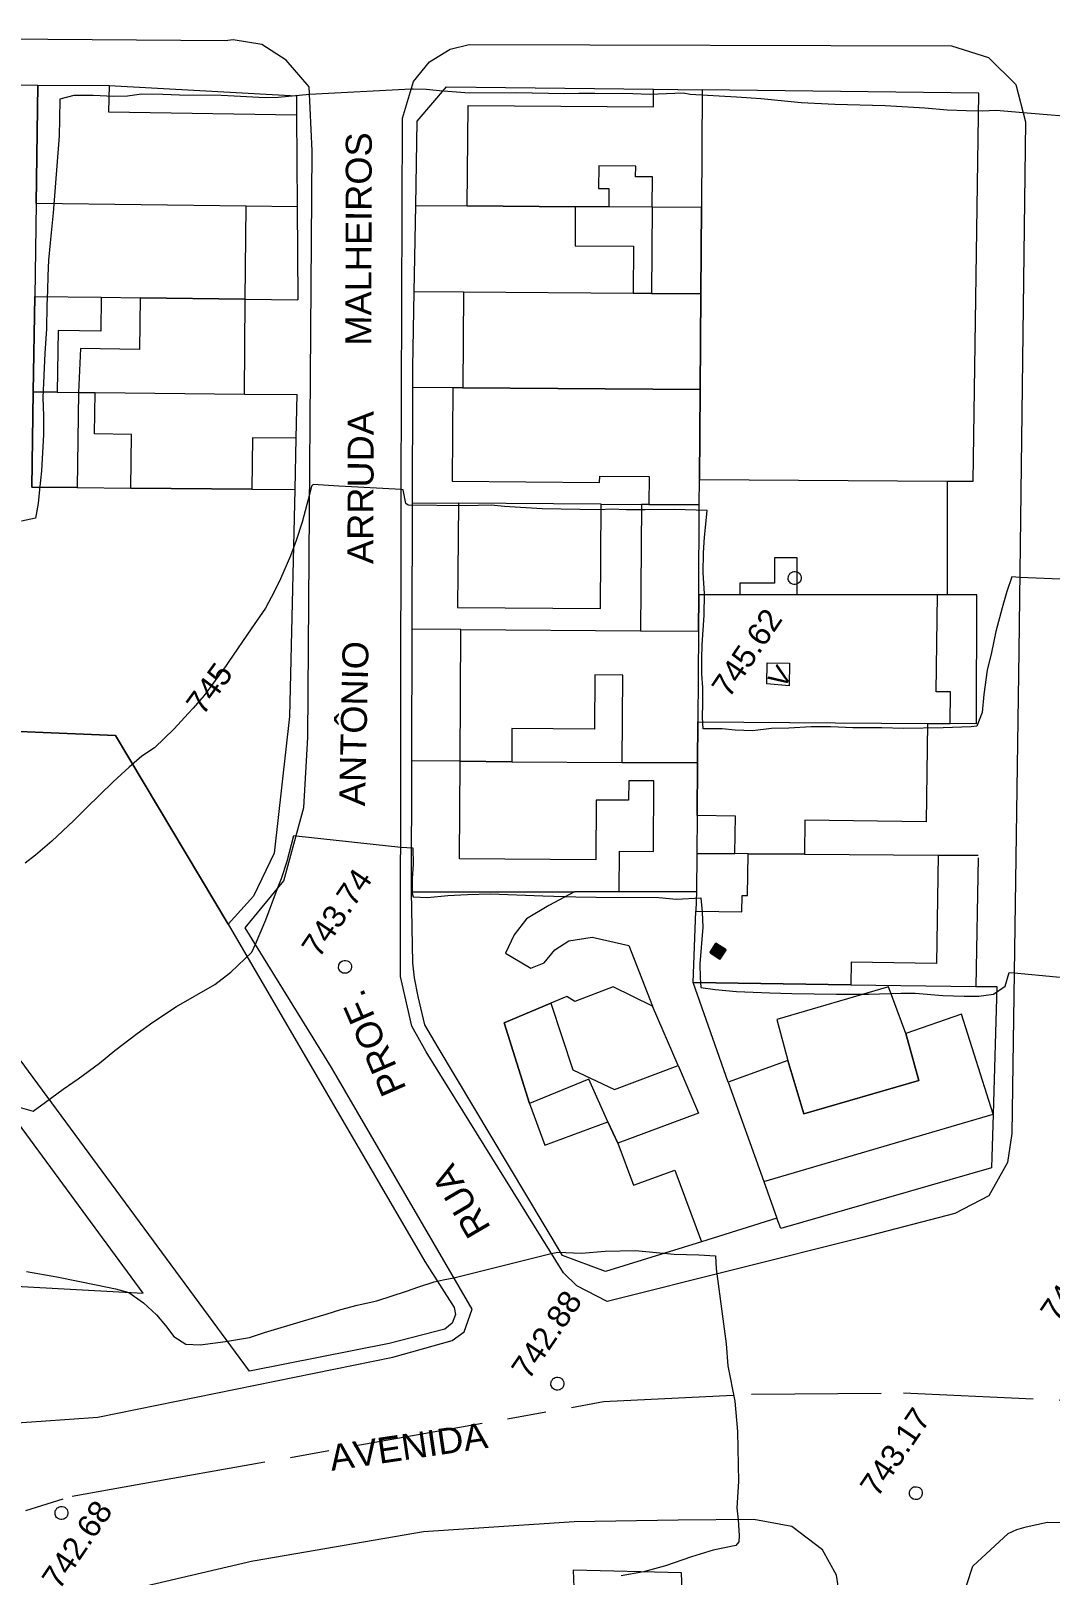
# Model space of a CAD drawing. Header units: metres. Extents: x 325024 to 7190115, y 7391967 to 10157759.
# Drawn here: x 325644.4 to 325723, y 7393134.6 to 7393253.7 of the extents above; entities that cross this region are included whole.
import ezdxf
from ezdxf.enums import TextEntityAlignment as Align

# ---------------------------------------------------------------- set-up
doc = ezdxf.new("R2010")
doc.units = ezdxf.units.M
doc.linetypes.add('T09', pattern=[17, 10, -2, 3, -2])
doc.layers.get('0').update_dxf_attribs({"lineweight": 18})
for name, color, linetype, lineweight in [('100_SIST_VIARIO_MEIO_FIO', 1, 'Continuous', 18), ('160_P_SIMP_ASF_TOP', 7, 'Continuous', 18), ('168_P_SIMP_PARALE_TOP', 7, 'Continuous', 18), ('206_MURO_E_MURO_ARRIMO', 7, 'Continuous', 18), ('214_PROJ_BEIRAL_EDIF', 10, 'Continuous', 18), ('508_LM_SETOR_FISCAL', 136, 'T09', 18), ('600_CURVA_MESTRA', 14, 'Continuous', 18), ('602_CURVA_MESTRA_TOP', 24, 'Continuous', 18), ('604_CURVA_INTERM', 7, 'Continuous', 18), ('606_PTO_COTADO', 7, 'Continuous', 18), ('608_PTO_COTADO_INTERVIA', 1, 'Continuous', 18), ('624_SEGM_CURVA_MESTRA', 14, 'Continuous', 18), ('908_DADOS_VARIAVEIS', 7, 'Continuous', 13)]:
    doc.layers.add(name, color=color, linetype=linetype, lineweight=lineweight)
doc.styles.add('Style-Arial', font='arial.ttf', dxfattribs={"height": 1.75})

# ---------------------------------------------------------------- blocks, each defined once
blk = doc.blocks.new('SP09')
at = {"color": 0, "linetype": 'Continuous'}
blk.add_lwpolyline([(-0.03, -0.51), (-0.14, -0.49), (-0.24, -0.46), (-0.31, -0.42), (-0.35, -0.39), (-0.42, -0.31), (-0.47, -0.24), (-0.51, -0.15), (-0.52, -0.09), (-0.52, 0.03), (-0.51, 0.11), (-0.48, 0.2), (-0.44, 0.27), (-0.4, 0.33), (-0.32, 0.39), (-0.23, 0.44), (-0.15, 0.48), (-0.1, 0.48), (-0.03, 0.48), (0.08, 0.48), (0.19, 0.44), (0.27, 0.4), (0.35, 0.32), (0.41, 0.23), (0.46, 0.11), (0.48, 0.03), (0.48, -0.03), (0.47, -0.08), (0.44, -0.21), (0.38, -0.3), (0.31, -0.38), (0.23, -0.44), (0.1, -0.49), (0.02, -0.51)], close=True, dxfattribs=at)
blk = doc.blocks.new('SP10')
at = {"color": 0, "linetype": 'Continuous'}
blk.add_lwpolyline([(-0.03, -0.51), (-0.14, -0.49), (-0.24, -0.46), (-0.31, -0.42), (-0.35, -0.39), (-0.42, -0.31), (-0.47, -0.24), (-0.51, -0.15), (-0.52, -0.09), (-0.52, 0.03), (-0.51, 0.11), (-0.48, 0.2), (-0.44, 0.27), (-0.4, 0.33), (-0.32, 0.39), (-0.23, 0.44), (-0.15, 0.48), (-0.1, 0.48), (-0.03, 0.48), (0.08, 0.48), (0.19, 0.44), (0.27, 0.4), (0.35, 0.32), (0.41, 0.23), (0.46, 0.11), (0.48, 0.03), (0.48, -0.03), (0.47, -0.08), (0.44, -0.21), (0.38, -0.3), (0.31, -0.38), (0.23, -0.44), (0.1, -0.49), (0.02, -0.51)], close=True, dxfattribs=at)

msp = doc.modelspace()

# ---------------------------------------------------------------- hatches: boundary and pattern name
at = {"layer": '908_DADOS_VARIAVEIS', "lineweight": 0}
msp.add_hatch(color=256, dxfattribs=at).paths.add_polyline_path([(325697.22, 7393183.309), (325696.765, 7393182.62), (325697.512, 7393182.126), (325697.967, 7393182.815)])

# ---------------------------------------------------------------- linework, layer by layer
at = {"layer": '100_SIST_VIARIO_MEIO_FIO'}
for points in [[(325659.379, 7393252.938), (325628.645, 7393253.164), (325601.712, 7393253.647), (325583.76, 7393253.452), (325549.178, 7393253.705), (325545.215, 7393252.635), (325541.674, 7393249.902), (325540.308, 7393248.12), (325539.412, 7393246.252), (325538.646, 7393241.716), (325538.997, 7393239.514), (325539.882, 7393237.446), (325572.405, 7393194.648)], [(325645.206, 7393146.474), (325649.568, 7393146.772), (325672.318, 7393151.402), (325676.883, 7393152.704), (325677.816, 7393153.352), (325678.425, 7393155.105), (325667.576, 7393173.751), (325660.938, 7393184.533), (325663.917, 7393188.148), (325665.463, 7393193.809), (325665.768, 7393199.203), (325666.107, 7393244.457), (325665.87, 7393249.385), (325664.097, 7393251.443), (325662.22, 7393252.654), (325660.014, 7393253.01), (325659.379, 7393252.938)], [(325572.405, 7393194.648), (325579.476, 7393185.343), (325595.511, 7393165.132), (325602.238, 7393159.619), (325609.325, 7393155.042), (325616.134, 7393151.65), (325626.243, 7393147.931), (325631.609, 7393146.619), (325638.419, 7393146.011), (325645.206, 7393146.474)], [(325706.454, 7393105.946), (325706.785, 7393132.744), (325706.497, 7393134.588), (325705.423, 7393136.552), (325703.065, 7393138.359), (325700.14, 7393138.885), (325694.31, 7393138.826), (325686.293, 7393138.701), (325674.673, 7393137.943), (325661.692, 7393135.712), (325661.528, 7393135.674)], [(325715.668, 7393099.849), (325716.104, 7393132.463), (325717.026, 7393135.29), (325719.734, 7393137.81), (325720.42, 7393138.11), (325721.138, 7393138.334)], [(325721.138, 7393138.334), (325722.76, 7393138.683), (325763.583, 7393137.9), (325819.353, 7393137.165), (325821.329, 7393136.131), (325822.638, 7393134.326), (325822.873, 7393133.615), (325822.138, 7393081.705)], [(325661.528, 7393135.674), (325647.346, 7393132.348), (325600.084, 7393119.474), (325598.582, 7393118.312)]]:
    msp.add_lwpolyline(points, dxfattribs=at)
msp.add_lwpolyline([(325673.061, 7393246.966), (325673.908, 7393249.802), (325675.142, 7393251.31), (325676.738, 7393252.294), (325678.191, 7393252.647), (325715.38, 7393252.542), (325718.215, 7393251.65), (325720.325, 7393249.558), (325721.072, 7393246.69), (325720.563, 7393205.851), (325720.018, 7393168.651), (325719.677, 7393166.429), (325718.248, 7393163.854), (325715.625, 7393162.482), (325708.519, 7393160.646), (325688.841, 7393155.709), (325686.486, 7393156.901), (325685.465, 7393157.901), (325674.876, 7393174.965), (325673.786, 7393176.937), (325672.907, 7393180.781), (325672.956, 7393218.379)], close=True, dxfattribs=at)
at = {"layer": '206_MURO_E_MURO_ARRIMO'}
for p, q in [((325650.437, 7393249.491), (325664.875, 7393248.704)), ((325664.875, 7393248.704), (325664.887, 7393247.241)), ((325674.196, 7393246.733), (325676.438, 7393249.396)), ((325676.438, 7393249.396), (325692.408, 7393249.2)), ((325674.08, 7393240.231), (325674.196, 7393246.733)), ((325664.943, 7393240.126), (325665, 7393232.959)), ((325673.857, 7393227.759), (325673.961, 7393233.577)), ((325673.853, 7393226.191), (325673.857, 7393227.759)), ((325673.833, 7393217.301), (325673.853, 7393226.191)), ((325664.84, 7393222.295), (325664.749, 7393218.324)), ((325673.811, 7393207.547), (325673.833, 7393217.301)), ((325717.299, 7393200.265), (325717.334, 7393210.2)), ((325673.788, 7393197.392), (325673.811, 7393207.547)), ((325673.764, 7393187.298), (325673.788, 7393197.392)), ((325717.433, 7393189.914), (325717.242, 7393180)), ((325718.584, 7393170.149), (325718.467, 7393166.014)), ((325718.467, 7393166.014), (325702.213, 7393161.341)), ((325701.922, 7393162.127), (325696.091, 7393160.306)), ((325702.213, 7393161.341), (325701.922, 7393162.127))]:
    msp.add_line(p, q, dxfattribs=at)
for points in [[(325692.305, 7393240.105), (325688.963, 7393240.129)], [(325660.943, 7393233.011), (325665, 7393232.959)], [(325676.938, 7393226.17), (325673.853, 7393226.191)], [(325673.833, 7393217.301), (325677.363, 7393217.277)], [(325688.373, 7393217.201), (325691.479, 7393217.179)], [(325717.334, 7393210.2), (325715.044, 7393210.2)], [(325677.561, 7393207.521), (325673.811, 7393207.547)], [(325717.299, 7393200.265), (325715.268, 7393200.279)], [(325677.491, 7393197.366), (325673.788, 7393197.392)], [(325695.749, 7393190.267), (325698.673, 7393190.247)], [(325714.345, 7393190.139), (325717.431, 7393190.118)], [(325689.766, 7393187.304), (325686.327, 7393187.302)], [(325695.728, 7393187.306), (325695.67, 7393185.809)], [(325700.912, 7393164.947), (325701.922, 7393162.127)]]:
    msp.add_lwpolyline(points, dxfattribs=at)
at = {"layer": '214_PROJ_BEIRAL_EDIF'}
for points in [[(325606.099, 7393228.583), (325606.103, 7393249.66), (325644.957, 7393249.512), (325644.818, 7393240.379), (325644.709, 7393233.221), (325644.597, 7393225.862), (325644.485, 7393218.509), (325647.973, 7393218.477), (325652.114, 7393218.439), (325661.454, 7393218.354), (325664.749, 7393218.324), (325664.347, 7393200.833), (325663.175, 7393190.285), (325661.564, 7393186.969), (325659.621, 7393184.801), (325650.94, 7393199.354), (325624.289, 7393200.467), (325615.543, 7393211.549), (325606.965, 7393222.417), (325606.098, 7393223.516)], [(325661.009, 7393240.175), (325644.818, 7393240.379), (325644.957, 7393249.512), (325650.437, 7393249.491), (325650.406, 7393247.461), (325664.887, 7393247.241), (325664.943, 7393240.126)], [(325692.305, 7393240.105), (325692.321, 7393242.446), (325691.026, 7393242.455), (325691.032, 7393243.271), (325688.179, 7393243.291), (325688.167, 7393241.557), (325688.973, 7393241.551), (325688.963, 7393240.129), (325686.378, 7393240.146), (325678.053, 7393240.204), (325678.107, 7393247.951), (325692.399, 7393247.853), (325692.408, 7393249.2), (325696.155, 7393249.154), (325696.092, 7393240.079)], [(325717.037, 7393218.962), (325717.491, 7393248.892), (325696.155, 7393249.154), (325696.092, 7393240.079), (325696.046, 7393233.424), (325695.995, 7393226.039), (325695.948, 7393219.107), (325715.045, 7393218.976)], [(325661.009, 7393240.175), (325644.818, 7393240.379), (325644.709, 7393233.221), (325649.843, 7393233.155), (325652.835, 7393233.116), (325660.943, 7393233.011)], [(325678.053, 7393240.204), (325686.378, 7393240.146), (325686.357, 7393237.13), (325690.853, 7393237.099), (325690.828, 7393233.46), (325677.748, 7393233.551), (325673.961, 7393233.577), (325674.08, 7393240.231)], [(325692.305, 7393240.105), (325692.259, 7393233.451), (325696.046, 7393233.424), (325696.092, 7393240.079)], [(325649.843, 7393233.155), (325649.803, 7393230.549), (325646.525, 7393230.599), (325646.452, 7393225.843), (325644.597, 7393225.862), (325644.709, 7393233.221)], [(325692.259, 7393233.451), (325690.828, 7393233.46), (325677.748, 7393233.551), (325677.697, 7393226.165), (325695.995, 7393226.039), (325696.046, 7393233.424)], [(325660.943, 7393233.011), (325652.835, 7393233.116), (325652.774, 7393229.128), (325648.25, 7393229.197), (325648.085, 7393225.826), (325649.36, 7393225.812), (325660.876, 7393225.693)], [(325692.043, 7393217.176), (325695.934, 7393217.149), (325695.948, 7393219.107), (325695.995, 7393226.039), (325677.697, 7393226.165), (325676.938, 7393226.17), (325676.888, 7393218.963), (325688.253, 7393218.884), (325688.257, 7393219.366), (325692.058, 7393219.339)], [(325647.973, 7393218.477), (325644.485, 7393218.509), (325644.597, 7393225.862), (325646.452, 7393225.843), (325648.085, 7393225.826)], [(325661.454, 7393218.354), (325652.114, 7393218.439), (325652.177, 7393222.57), (325649.312, 7393222.614), (325649.36, 7393225.812), (325660.876, 7393225.693), (325664.917, 7393225.651), (325664.84, 7393222.295), (325661.49, 7393222.325)], [(325699.054, 7393210.2), (325695.886, 7393210.2), (325695.934, 7393217.149), (325695.948, 7393219.107), (325715.045, 7393218.976), (325715.044, 7393210.2), (325714.294, 7393210.2), (325703.482, 7393210.2), (325703.482, 7393213.065), (325701.735, 7393213.065), (325701.735, 7393211.106), (325699.054, 7393211.106)], [(325688.373, 7393217.201), (325677.363, 7393217.277), (325677.307, 7393209.24), (325688.317, 7393209.164)], [(325692.043, 7393217.176), (325691.479, 7393217.179), (325691.411, 7393207.426), (325695.867, 7393207.395), (325695.886, 7393210.2), (325695.934, 7393217.149)], [(325714.294, 7393210.2), (325703.482, 7393210.2), (325699.054, 7393210.2), (325695.886, 7393210.2), (325695.867, 7393207.395), (325695.819, 7393200.414), (325713.517, 7393200.291), (325715.268, 7393200.279), (325715.302, 7393202.72), (325714.19, 7393202.735)], [(325677.561, 7393207.521), (325691.411, 7393207.426), (325695.867, 7393207.395), (325695.819, 7393200.414), (325695.797, 7393197.24), (325689.998, 7393197.28), (325690.045, 7393204.022), (325687.88, 7393204.037), (325687.851, 7393199.853), (325681.492, 7393199.897), (325681.475, 7393197.339), (325677.491, 7393197.366)], [(325701.173, 7393204.957), (325702.882, 7393204.933), (325702.858, 7393203.19), (325701.15, 7393203.341)], [(325659.621, 7393184.801), (325674.791, 7393158.794), (325677.044, 7393155.244), (325677.149, 7393154.695), (325676.897, 7393154.035), (325676.332, 7393153.571), (325672.027, 7393152.455), (325661.276, 7393150.339), (325641.766, 7393176.784), (325636.713, 7393183.633), (325629.651, 7393193.206), (325627.822, 7393195.683), (325624.289, 7393200.467), (325650.94, 7393199.354)], [(325695.769, 7393193.182), (325695.797, 7393197.24), (325695.819, 7393200.414), (325713.517, 7393200.291), (325713.412, 7393192.7), (325704.074, 7393192.829), (325704.037, 7393190.21), (325699.69, 7393190.24), (325698.673, 7393190.247), (325698.713, 7393193.141)], [(325695.769, 7393193.182), (325695.749, 7393190.267), (325695.728, 7393187.306), (325689.766, 7393187.304), (325689.787, 7393190.431), (325692.395, 7393190.413), (325692.433, 7393195.858), (325690.496, 7393195.871), (325690.486, 7393194.357), (325687.988, 7393194.374), (325687.956, 7393189.762), (325677.439, 7393189.835), (325677.491, 7393197.366), (325681.475, 7393197.339), (325689.998, 7393197.28), (325695.797, 7393197.24)], [(325695.67, 7393185.809), (325699.21, 7393185.76), (325699.227, 7393187.013), (325699.645, 7393187.008), (325699.69, 7393190.24), (325704.037, 7393190.21), (325714.345, 7393190.139), (325714.229, 7393181.77), (325707.636, 7393181.862), (325707.612, 7393180.139), (325695.457, 7393180.314)], [(325684.489, 7393178.713), (325680.893, 7393177.188), (325682.844, 7393170.963), (325684.034, 7393167.755), (325688.891, 7393169.557), (325689.664, 7393167.912), (325690.867, 7393164.668), (325694.037, 7393165.844), (325696.091, 7393160.306), (325688.717, 7393158.003), (325685.397, 7393159.258), (325675.797, 7393175.291), (325674.769, 7393177.031), (325674.275, 7393179.216), (325673.971, 7393180.675), (325673.862, 7393181.835), (325673.764, 7393187.298), (325686.327, 7393187.302), (325684.338, 7393186.238), (325682.615, 7393185.212), (325681.662, 7393183.987), (325680.998, 7393182.559), (325682.948, 7393181.42), (325683.985, 7393181.824), (325684.794, 7393182.826), (325685.883, 7393183.509), (325687.681, 7393183.803), (325690.505, 7393183.169), (325692.329, 7393178.476), (325689.299, 7393179.977), (325686.353, 7393178.832), (325685.717, 7393179.234)], [(325684.489, 7393178.713), (325686.197, 7393173.561), (325689.401, 7393172.049), (325694.299, 7393173.899), (325692.329, 7393178.476), (325689.299, 7393179.977), (325686.353, 7393178.832), (325685.717, 7393179.234)], [(325711.851, 7393176.361), (325710.515, 7393179.969), (325701.904, 7393177.447), (325702.767, 7393174.28), (325698.164, 7393172.618), (325695.457, 7393180.314), (325707.612, 7393180.139), (325717.242, 7393180), (325718.873, 7393179.986), (325718.584, 7393170.149), (325716.142, 7393177.86)], [(325702.767, 7393174.28), (325704.004, 7393170.181), (325712.852, 7393172.758), (325711.851, 7393176.361), (325710.515, 7393179.969), (325701.904, 7393177.447)], [(325682.844, 7393170.963), (325680.893, 7393177.188), (325684.489, 7393178.713), (325686.197, 7393173.561), (325689.401, 7393172.049), (325694.299, 7393173.899), (325695.883, 7393170.218), (325689.664, 7393167.912), (325688.891, 7393169.557), (325687.408, 7393172.853)], [(325718.584, 7393170.149), (325716.142, 7393177.86), (325711.851, 7393176.361), (325712.852, 7393172.758), (325704.004, 7393170.181), (325702.767, 7393174.28), (325698.164, 7393172.618), (325700.912, 7393164.947)]]:
    msp.add_lwpolyline(points, close=True, dxfattribs=at)
for points in [[(325628.238, 7393157.702), (325653.069, 7393156.351), (325639.093, 7393175.332), (325635.327, 7393175.622)], [(325699.15, 7393110.778), (325699.546, 7393129.504), (325694.756, 7393129.323), (325694.55, 7393134.763), (325686.225, 7393134.97), (325686.831, 7393118.93)]]:
    msp.add_lwpolyline(points, dxfattribs=at)
at = {"layer": '508_LM_SETOR_FISCAL'}
for points in [[(325652.606, 7393141.577), (325688.556, 7393147.979), (325699.965, 7393148.559), (325711.678, 7393148.647), (325766.648, 7393146.185), (325829.006, 7393145.139), (325853.348, 7393144.719), (325863.739, 7393144.571)], [(325082.366, 7393008.996), (325089.8, 7393010.355), (325124.197, 7393014.479), (325152.66, 7393017.674), (325172.446, 7393019.896), (325196.928, 7393020.894), (325216.086, 7393021.674), (325233.575, 7393023.376), (325254.591, 7393025.422), (325313.137, 7393030.9), (325333.395, 7393032.003), (325354.636, 7393032.068), (325380.851, 7393034.524), (325449.746, 7393077.628), (325495.802, 7393097.469), (325545.987, 7393111.125), (325567.381, 7393117.061), (325593.152, 7393124.115), (325596.434, 7393125.013), (325632.558, 7393136.078), (325647.604, 7393140.686), (325652.606, 7393141.577)]]:
    msp.add_lwpolyline(points, dxfattribs=at)
at = {"layer": '600_CURVA_MESTRA', "elevation": 745}
for points in [[(325668.138, 7393218.599), (325666.166, 7393218.712), (325666.034, 7393218.593), (325665.909, 7393218.037), (325665.334, 7393215.817), (325664.857, 7393214.4), (325664.433, 7393213.215), (325663.662, 7393211.451), (325663.159, 7393210.434), (325662.488, 7393209.167), (325661.387, 7393207.591), (325659.662, 7393205.056)], [(325724.398, 7393211.387), (325720.634, 7393211.542), (325720.017, 7393211.589), (325719.64, 7393210.456), (325719.266, 7393209.192), (325718.796, 7393207.373), (325718.457, 7393205.761), (325718.117, 7393204.408), (325717.875, 7393202.512), (325717.737, 7393201.138), (325717.326, 7393200.086), (325716.894, 7393200.019), (325714.74, 7393199.958), (325711.669, 7393199.906), (325710.013, 7393199.945), (325707.756, 7393199.96), (325706.064, 7393200.02), (325704.568, 7393200.033), (325702.831, 7393199.929), (325701.496, 7393199.887), (325700.047, 7393199.722), (325698.697, 7393199.771), (325697.688, 7393199.875), (325696.241, 7393199.876), (325696.19, 7393200.739), (325696.211, 7393201.845), (325696.197, 7393203.056), (325696.138, 7393204.083), (325696.125, 7393205.281), (325696.15, 7393206.361), (325696.299, 7393208.651), (325696.331, 7393210.308), (325696.22, 7393211.892), (325696.248, 7393213.434), (325696.329, 7393214.644), (325696.445, 7393215.658), (325696.533, 7393216.724), (325694, 7393216.79), (325691.761, 7393216.762), (325690.287, 7393216.764), (325689.19, 7393216.805), (325688.187, 7393216.769), (325683.81, 7393216.848), (325680.931, 7393217.02), (325679.892, 7393217.116), (325677.897, 7393217.082), (325673.483, 7393217.12), (325673.319, 7393217.264), (325673.113, 7393218.312), (325672.956, 7393218.324), (325671.542, 7393218.405)], [(325656.533, 7393201.044), (325655.47, 7393199.875), (325653.95, 7393198.418), (325652.956, 7393197.755), (325651.991, 7393196.923), (325650.751, 7393195.774), (325648.693, 7393193.781), (325647.693, 7393192.781), (325646.039, 7393191.22), (325644.782, 7393190.12), (325643.975, 7393189.513)]]:
    msp.add_lwpolyline(points, dxfattribs=at)
at = {"layer": '604_CURVA_INTERM', "flags": 128}
for points, elevation in [([(325730.817, 7393246.55), (325720.892, 7393247.382), (325718.806, 7393247.567), (325717.733, 7393247.514), (325716.504, 7393247.526), (325715.029, 7393247.581), (325713.322, 7393247.74), (325710.273, 7393247.915), (325706.372, 7393248.033), (325703.776, 7393248.153), (325700.702, 7393248.459), (325698.8, 7393248.597), (325695.227, 7393248.798), (325694.679, 7393248.893), (325692.129, 7393248.799), (325690.807, 7393248.85), (325687.885, 7393248.867), (325686.638, 7393248.875), (325685.559, 7393248.854), (325681.786, 7393248.927), (325678.19, 7393248.9), (325675.907, 7393249.086), (325674.874, 7393249.179), (325673.874, 7393249.221), (325673.735, 7393249.221), (325665.898, 7393248.8), (325663.483, 7393248.559), (325662.465, 7393248.535), (325660.088, 7393248.68), (325659.075, 7393248.727), (325655.869, 7393248.744), (325654.581, 7393248.804), (325652.947, 7393248.813), (325651.852, 7393248.664), (325650.808, 7393248.646), (325649.219, 7393248.709), (325647.737, 7393248.722), (325646.647, 7393248.447), (325646.625, 7393246.889), (325646.584, 7393245.618), (325646.127, 7393239.676), (325645.905, 7393237.367), (325645.785, 7393236.013), (325645.709, 7393234.805), (325645.692, 7393233.687), (325645.65, 7393232.532), (325645.612, 7393230.72), (325645.481, 7393228.856), (325645.327, 7393225.402), (325645.39, 7393224.002), (325645.391, 7393222.572), (325645.233, 7393219.78), (325645.073, 7393218.324), (325644.98, 7393217.253), (325644.782, 7393216.113), (325643.691, 7393215.889)], 746), ([(325644.089, 7393158.027), (325646.403, 7393157.615), (325649.585, 7393156.972), (325650.943, 7393156.671), (325651.955, 7393156.403), (325653.088, 7393155.587), (325654.102, 7393154.665), (325654.792, 7393153.84), (325655.435, 7393153.001), (325656.348, 7393152.4), (325657.457, 7393152.372), (325659.417, 7393152.624), (325661.261, 7393152.916), (325662.423, 7393153.307), (325665.42, 7393154.21), (325667.17, 7393154.718), (325668.292, 7393155.076), (325669.556, 7393155.426), (325671.083, 7393155.764), (325673.364, 7393156.507), (325674.31, 7393156.838), (325675.508, 7393157.215), (325676.19, 7393157.36), (325677.021, 7393157.517), (325684.527, 7393159.411), (325685.036, 7393159.509), (325686.849, 7393159.437), (325688.669, 7393159.574), (325690.982, 7393159.627), (325693.991, 7393159.344), (325695.902, 7393159.297), (325697.171, 7393159.235), (325697.238, 7393158.213), (325697.283, 7393157.827), (325698.008, 7393152.446), (325698.123, 7393150.739), (325698.67, 7393148.02), (325698.889, 7393145.682), (325698.962, 7393141.815), (325698.839, 7393139.781), (325698.933, 7393138.872), (325699.001, 7393137.651), (325698.98, 7393137.173), (325698.749, 7393136.877), (325697.002, 7393136.518), (325695.333, 7393136.007), (325693.318, 7393135.303), (325691.628, 7393134.851), (325689.918, 7393134.533)], 743)]:
    msp.add_lwpolyline(points, dxfattribs=dict(at, elevation=elevation))
at = {"layer": '604_CURVA_INTERM', "elevation": 744}
msp.add_lwpolyline([(325643.334, 7393170.742), (325644.58, 7393170.375), (325645.547, 7393171.067), (325646.895, 7393172.085), (325648.05, 7393172.876), (325649.702, 7393174.097), (325650.889, 7393175.073), (325652.619, 7393176.367), (325653.805, 7393177.235), (325655.651, 7393178.457), (325658.581, 7393180.141), (325659.814, 7393181.114), (325661.439, 7393182.636), (325661.718, 7393183.266), (325662.524, 7393185.141), (325663.426, 7393187.552), (325663.726, 7393188.316), (325664.156, 7393189.653), (325664.675, 7393191.646), (325664.866, 7393191.625), (325672.92, 7393190.732), (325673.844, 7393190.685), (325673.887, 7393189.418), (325673.804, 7393188.348), (325673.8, 7393187.191), (325673.874, 7393186.908), (325674.976, 7393186.874), (325676.559, 7393187.025), (325678.064, 7393187.088), (325679.853, 7393187.135), (325683.874, 7393186.995), (325686.406, 7393186.92), (325687.99, 7393186.889), (325692.808, 7393186.859), (325694.181, 7393186.731), (325696.046, 7393186.839), (325696.162, 7393185.74), (325696.194, 7393184.579), (325695.974, 7393181.735), (325695.997, 7393180.675), (325696.048, 7393179.928), (325697.148, 7393179.777), (325698.811, 7393179.624), (325701.366, 7393179.511), (325703.065, 7393179.456), (325706.52, 7393179.407), (325709.008, 7393179.416), (325711.506, 7393179.472), (325712.573, 7393179.496), (325714.713, 7393179.291), (325716.351, 7393179.249), (325717.481, 7393179.246), (325718.609, 7393179.406), (325719.522, 7393180.021), (325719.827, 7393181.09), (325720.199, 7393181.055), (325729.999, 7393180.129)], dxfattribs=at)
at = {"layer": '624_SEGM_CURVA_MESTRA', "elevation": 745}
for points in [[(325671.542, 7393218.405), (325668.138, 7393218.599)], [(325659.662, 7393205.056), (325659.464, 7393204.765), (325657.78, 7393202.455), (325656.915, 7393201.464), (325656.533, 7393201.044)]]:
    msp.add_lwpolyline(points, dxfattribs=at)
at = {"layer": '908_DADOS_VARIAVEIS', "linetype": 'Continuous', "lineweight": -3, "flags": 128}
msp.add_lwpolyline([(325697.22, 7393183.309), (325696.765, 7393182.62), (325697.512, 7393182.126), (325697.967, 7393182.815)], close=True, dxfattribs=at)

# ---------------------------------------------------------------- block references
at = {"layer": '606_PTO_COTADO', "rotation": 55.83005668387076}
for p in [(325703.291, 7393211.532, 745.62), (325668.633, 7393181.541, 743.74), (325646.778, 7393139.413, 742.68)]:
    msp.add_blockref('SP09', p, dxfattribs=at)
at = {"layer": '608_PTO_COTADO_INTERVIA', "rotation": 55.83005668387076}
for p in [(325685.001, 7393149.39, 742.875), (325712.631, 7393140.949, 743.16)]:
    msp.add_blockref('SP10', p, dxfattribs=at)

# ---------------------------------------------------------------- texts
at = {"layer": '160_P_SIMP_ASF_TOP', "style": 'Style-Arial'}
msp.add_text('AVENIDA', height=2, rotation=8.40929, dxfattribs=at).set_placement((325667.441, 7393143.623), align=Align.MIDDLE_LEFT)
at = {"layer": '168_P_SIMP_PARALE_TOP', "style": 'Style-Arial'}
for s, rotation, p in [('MALHEIROS', 89.86632, (325669.651, 7393229.424)), ('ARRUDA', 89.86632, (325669.809, 7393212.585)), ('ANTÔNIO', 88.72213, (325669.167, 7393193.912)), ('PROF.', 113.51784, (325672.474, 7393171.713)), ('RUA', 120.35798, (325679.054, 7393160.872))]:
    msp.add_text(s, height=2, rotation=rotation, dxfattribs=at).set_placement(p, align=Align.MIDDLE_LEFT)
at = {"layer": '214_PROJ_BEIRAL_EDIF', "style": 'Style-Arial'}
msp.add_text('V', height=1.5, rotation=55.83006, dxfattribs=at).set_placement((325702.391, 7393202.898))
at = {"layer": '602_CURVA_MESTRA_TOP', "style": 'Style-Arial'}
msp.add_text('745', height=1.75, rotation=53.90647, dxfattribs=at).set_placement((325658.168, 7393202.988), align=Align.MIDDLE_CENTER)
at = {"layer": '606_PTO_COTADO', "style": 'Style-Arial'}
for s, p in [('745.62', (325699.597, 7393205.745, 745.62)), ('743.74', (325667.99, 7393185.69, 743.74)), ('742.68', (325647.966, 7393136.959, 742.68))]:
    msp.add_text(s, height=1.75, rotation=55.83006, dxfattribs=at).set_placement(p, align=Align.MIDDLE_CENTER)
at = {"layer": '608_PTO_COTADO_INTERVIA', "style": 'Style-Arial'}
for s, p in [('743.79', (325724.923, 7393157.576, 743.795)), ('742.88', (325684.16, 7393153.153, 742.875)), ('743.17', (325711.031, 7393144.095, 743.16))]:
    msp.add_text(s, height=1.75, rotation=55.83006, dxfattribs=at).set_placement(p, align=Align.MIDDLE_CENTER)

doc.saveas('drawing.dxf')
